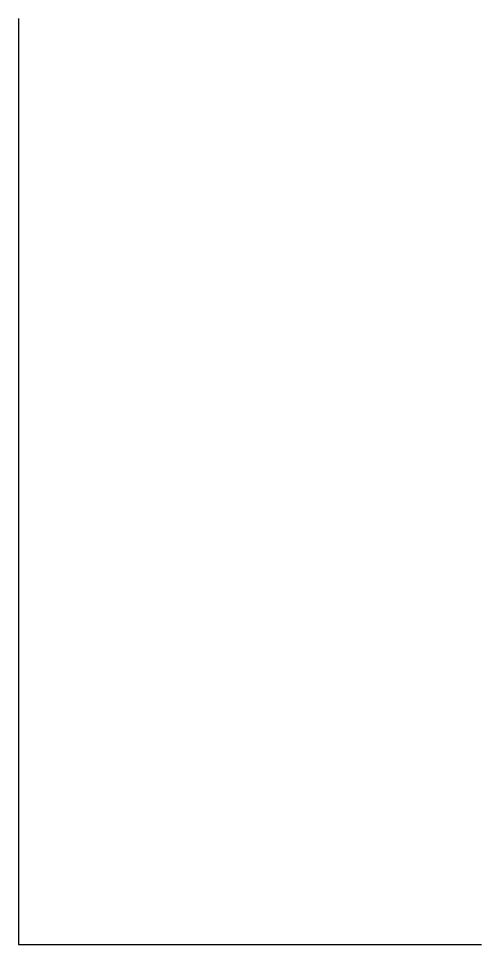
# Model space of a CAD drawing. Extents: x 2822.6 to 2828.6, y 900.2 to 912.2.
import ezdxf

# ---------------------------------------------------------------- set-up
doc = ezdxf.new("R2010")
doc.units = 0
doc.layers.get('0').update_dxf_attribs({"linetype": 'CONTINUOUS'})

msp = doc.modelspace()

# ---------------------------------------------------------------- linework, layer by layer
at = {"color": 0}
for p, q in [((2822.637, 912.239), (2822.637, 900.239)), ((2822.637, 900.239), (2828.637, 900.239))]:
    msp.add_line(p, q, dxfattribs=at)

doc.saveas('drawing.dxf')
